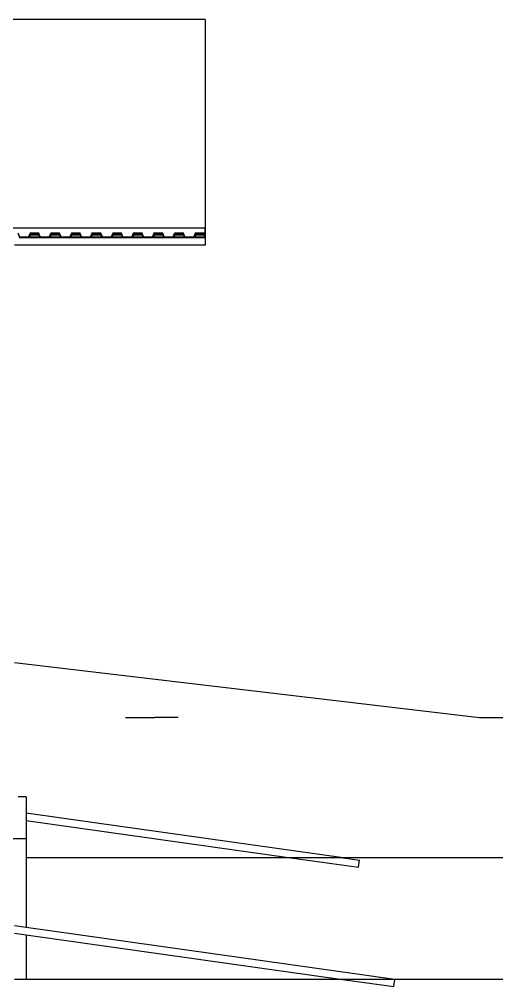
# Model space of a CAD drawing. Extents: x -92 to 92, y -11 to 21.
# Drawn here: x -17 to -10.47, y 7.87 to 21.08 of the extents above; entities that cross this region are included whole.
import ezdxf

# ---------------------------------------------------------------- set-up
doc = ezdxf.new("R2010")
doc.units = 0
doc.layers.get('0').update_dxf_attribs({"linetype": 'CONTINUOUS'})

msp = doc.modelspace()

# ---------------------------------------------------------------- linework, layer by layer
for p, q in [((-14.46, 21.082), (-17.153, 21.082)), ((-14.46, 21.082), (-14.46, 18.212)), ((-17.153, 18.231), (-14.462, 18.231)), ((-16.994, 18.111), (-17.014, 18.161)), ((-17.013, 18.143), (-16.998, 18.105)), ((-16.994, 18.111), (-16.873, 18.111)), ((-16.853, 18.161), (-16.873, 18.111)), ((-16.869, 18.105), (-16.849, 18.155)), ((-16.851, 18.143), (-16.869, 18.098)), ((-16.86, 18.105), (-16.847, 18.137)), ((-16.732, 18.161), (-16.853, 18.161)), ((-16.731, 18.143), (-16.851, 18.143)), ((-16.849, 18.155), (-16.736, 18.155)), ((-16.847, 18.137), (-16.733, 18.137)), ((-16.736, 18.155), (-16.731, 18.143)), ((-16.733, 18.137), (-16.72, 18.105)), ((-16.712, 18.111), (-16.732, 18.161)), ((-16.731, 18.143), (-16.716, 18.105)), ((-16.712, 18.111), (-16.591, 18.111)), ((-16.57, 18.161), (-16.591, 18.111)), ((-16.587, 18.105), (-16.567, 18.155)), ((-16.568, 18.143), (-16.586, 18.098)), ((-16.577, 18.105), (-16.564, 18.137)), ((-16.449, 18.161), (-16.57, 18.161)), ((-16.448, 18.143), (-16.568, 18.143)), ((-16.567, 18.155), (-16.453, 18.155)), ((-16.564, 18.137), (-16.451, 18.137)), ((-16.453, 18.155), (-16.448, 18.143)), ((-16.451, 18.137), (-16.438, 18.105)), ((-16.429, 18.111), (-16.449, 18.161)), ((-16.448, 18.143), (-16.433, 18.105)), ((-16.429, 18.111), (-16.308, 18.111)), ((-16.288, 18.161), (-16.308, 18.111)), ((-16.304, 18.105), (-16.284, 18.155)), ((-16.286, 18.143), (-16.304, 18.098)), ((-16.295, 18.105), (-16.282, 18.137)), ((-16.167, 18.161), (-16.288, 18.161)), ((-16.166, 18.143), (-16.286, 18.143)), ((-16.284, 18.155), (-16.171, 18.155)), ((-16.282, 18.137), (-16.169, 18.137)), ((-16.171, 18.155), (-16.166, 18.143)), ((-16.169, 18.137), (-16.156, 18.105)), ((-16.147, 18.111), (-16.167, 18.161)), ((-16.166, 18.143), (-16.151, 18.105)), ((-16.147, 18.111), (-16.026, 18.111)), ((-16.006, 18.161), (-16.026, 18.111)), ((-16.022, 18.105), (-16.002, 18.155)), ((-16.003, 18.143), (-16.021, 18.098)), ((-16.012, 18.105), (-15.999, 18.137)), ((-15.885, 18.161), (-16.006, 18.161)), ((-15.883, 18.143), (-16.003, 18.143)), ((-16.002, 18.155), (-15.888, 18.155)), ((-15.999, 18.137), (-15.886, 18.137)), ((-15.888, 18.155), (-15.883, 18.143)), ((-15.886, 18.137), (-15.873, 18.105)), ((-15.864, 18.111), (-15.885, 18.161)), ((-15.883, 18.143), (-15.868, 18.105)), ((-15.864, 18.111), (-15.743, 18.111)), ((-15.723, 18.161), (-15.743, 18.111)), ((-15.739, 18.105), (-15.719, 18.155)), ((-15.721, 18.143), (-15.739, 18.098)), ((-15.73, 18.105), (-15.717, 18.137)), ((-15.602, 18.161), (-15.723, 18.161)), ((-15.601, 18.143), (-15.721, 18.143)), ((-15.719, 18.155), (-15.606, 18.155)), ((-15.717, 18.137), (-15.604, 18.137)), ((-15.606, 18.155), (-15.601, 18.143)), ((-15.604, 18.137), (-15.591, 18.105)), ((-15.582, 18.111), (-15.602, 18.161)), ((-15.601, 18.143), (-15.586, 18.105)), ((-15.582, 18.111), (-15.461, 18.111)), ((-15.441, 18.161), (-15.461, 18.111)), ((-15.457, 18.105), (-15.437, 18.155)), ((-15.438, 18.143), (-15.456, 18.098)), ((-15.447, 18.105), (-15.435, 18.137)), ((-15.32, 18.161), (-15.441, 18.161)), ((-15.319, 18.143), (-15.438, 18.143)), ((-15.437, 18.155), (-15.324, 18.155)), ((-15.435, 18.137), (-15.321, 18.137)), ((-15.324, 18.155), (-15.319, 18.143)), ((-15.321, 18.137), (-15.308, 18.105)), ((-15.3, 18.111), (-15.32, 18.161)), ((-15.319, 18.143), (-15.303, 18.105)), ((-15.3, 18.111), (-15.179, 18.111)), ((-15.158, 18.161), (-15.179, 18.111)), ((-15.175, 18.105), (-15.154, 18.155)), ((-15.156, 18.143), (-15.174, 18.098)), ((-15.165, 18.105), (-15.152, 18.137)), ((-15.037, 18.161), (-15.158, 18.161)), ((-15.036, 18.143), (-15.156, 18.143)), ((-15.154, 18.155), (-15.041, 18.155)), ((-15.152, 18.137), (-15.039, 18.137)), ((-15.041, 18.155), (-15.036, 18.143)), ((-15.039, 18.137), (-15.026, 18.105)), ((-15.017, 18.111), (-15.037, 18.161)), ((-15.036, 18.143), (-15.021, 18.105)), ((-15.017, 18.111), (-14.896, 18.111)), ((-14.896, 18.111), (-14.876, 18.161)), ((-14.892, 18.105), (-14.872, 18.155)), ((-14.892, 18.098), (-14.874, 18.143)), ((-14.883, 18.105), (-14.87, 18.137)), ((-14.755, 18.161), (-14.876, 18.161)), ((-14.754, 18.143), (-14.874, 18.143)), ((-14.872, 18.155), (-14.759, 18.155)), ((-14.87, 18.137), (-14.756, 18.137)), ((-14.759, 18.155), (-14.754, 18.143)), ((-14.756, 18.137), (-14.744, 18.105)), ((-14.735, 18.111), (-14.755, 18.161)), ((-14.754, 18.143), (-14.739, 18.105)), ((-14.735, 18.111), (-14.614, 18.111)), ((-14.594, 18.161), (-14.614, 18.111)), ((-14.61, 18.105), (-14.59, 18.155)), ((-14.591, 18.143), (-14.609, 18.098)), ((-14.6, 18.105), (-14.587, 18.137)), ((-14.473, 18.161), (-14.594, 18.161)), ((-14.471, 18.143), (-14.591, 18.143)), ((-14.59, 18.155), (-14.476, 18.155)), ((-14.587, 18.137), (-14.474, 18.137)), ((-14.476, 18.155), (-14.471, 18.143)), ((-14.474, 18.137), (-14.461, 18.105)), ((-14.462, 18.136), (-14.473, 18.161)), ((-14.471, 18.143), (-14.462, 18.121)), ((-14.462, 18.231), (-14.462, 18.212)), ((-14.462, 18.212), (-14.46, 18.212)), ((-14.462, 18.212), (-14.462, 18.136)), ((-14.462, 18.136), (-14.462, 18.124)), ((-14.46, 18.118), (-14.462, 18.124)), ((-14.462, 18.124), (-14.462, 18.121)), ((-14.46, 18.212), (-14.46, 18.118)), ((-14.46, 18.118), (-14.46, 18.103)), ((-14.46, 17.998), (-17.065, 17.998)), ((-16.994, 18.098), (-17, 18.098)), ((-16.998, 18.105), (-16.997, 18.105)), ((-16.994, 18.098), (-16.997, 18.105)), ((-16.997, 18.105), (-16.869, 18.105)), ((-16.869, 18.098), (-16.994, 18.098)), ((-16.862, 18.098), (-16.869, 18.098)), ((-16.862, 18.099), (-16.86, 18.105)), ((-16.718, 18.099), (-16.862, 18.099)), ((-16.862, 18.098), (-16.862, 18.099)), ((-16.718, 18.098), (-16.862, 18.098)), ((-16.72, 18.105), (-16.86, 18.105)), ((-16.72, 18.105), (-16.718, 18.099)), ((-16.718, 18.099), (-16.718, 18.098)), ((-16.711, 18.098), (-16.718, 18.098)), ((-16.716, 18.105), (-16.714, 18.105)), ((-16.711, 18.098), (-16.714, 18.105)), ((-16.714, 18.105), (-16.587, 18.105)), ((-16.586, 18.098), (-16.711, 18.098)), ((-16.58, 18.098), (-16.586, 18.098)), ((-16.58, 18.098), (-16.579, 18.099)), ((-16.435, 18.098), (-16.58, 18.098)), ((-16.579, 18.099), (-16.577, 18.105)), ((-16.436, 18.099), (-16.579, 18.099)), ((-16.438, 18.105), (-16.577, 18.105)), ((-16.438, 18.105), (-16.436, 18.099)), ((-16.436, 18.099), (-16.435, 18.098)), ((-16.429, 18.098), (-16.435, 18.098)), ((-16.433, 18.105), (-16.432, 18.105)), ((-16.429, 18.098), (-16.432, 18.105)), ((-16.432, 18.105), (-16.304, 18.105)), ((-16.304, 18.098), (-16.429, 18.098)), ((-16.298, 18.098), (-16.304, 18.098)), ((-16.298, 18.098), (-16.297, 18.099)), ((-16.153, 18.098), (-16.298, 18.098)), ((-16.297, 18.099), (-16.295, 18.105)), ((-16.153, 18.099), (-16.297, 18.099)), ((-16.156, 18.105), (-16.295, 18.105)), ((-16.156, 18.105), (-16.153, 18.099)), ((-16.153, 18.099), (-16.153, 18.098)), ((-16.147, 18.098), (-16.153, 18.098)), ((-16.151, 18.105), (-16.149, 18.105)), ((-16.147, 18.098), (-16.149, 18.105)), ((-16.149, 18.105), (-16.022, 18.105)), ((-16.021, 18.098), (-16.147, 18.098)), ((-16.015, 18.098), (-16.021, 18.098)), ((-16.015, 18.099), (-16.012, 18.105)), ((-15.871, 18.099), (-16.015, 18.099)), ((-16.015, 18.098), (-16.015, 18.099)), ((-15.87, 18.098), (-16.015, 18.098)), ((-15.873, 18.105), (-16.012, 18.105)), ((-15.873, 18.105), (-15.871, 18.099)), ((-15.871, 18.099), (-15.87, 18.098)), ((-15.864, 18.098), (-15.87, 18.098)), ((-15.868, 18.105), (-15.867, 18.105)), ((-15.864, 18.098), (-15.867, 18.105)), ((-15.867, 18.105), (-15.739, 18.105)), ((-15.739, 18.098), (-15.864, 18.098)), ((-15.733, 18.098), (-15.739, 18.098)), ((-15.733, 18.098), (-15.732, 18.099)), ((-15.588, 18.098), (-15.733, 18.098)), ((-15.732, 18.099), (-15.73, 18.105)), ((-15.588, 18.099), (-15.732, 18.099)), ((-15.591, 18.105), (-15.73, 18.105)), ((-15.591, 18.105), (-15.588, 18.099)), ((-15.588, 18.099), (-15.588, 18.098)), ((-15.582, 18.098), (-15.588, 18.098)), ((-15.586, 18.105), (-15.585, 18.105)), ((-15.582, 18.098), (-15.585, 18.105)), ((-15.585, 18.105), (-15.457, 18.105)), ((-15.456, 18.098), (-15.582, 18.098)), ((-15.45, 18.098), (-15.456, 18.098)), ((-15.45, 18.099), (-15.447, 18.105)), ((-15.306, 18.099), (-15.45, 18.099)), ((-15.45, 18.098), (-15.45, 18.099)), ((-15.306, 18.098), (-15.45, 18.098)), ((-15.308, 18.105), (-15.447, 18.105)), ((-15.308, 18.105), (-15.306, 18.099)), ((-15.306, 18.099), (-15.306, 18.098)), ((-15.299, 18.098), (-15.306, 18.098)), ((-15.303, 18.105), (-15.302, 18.105)), ((-15.299, 18.098), (-15.302, 18.105)), ((-15.302, 18.105), (-15.175, 18.105)), ((-15.174, 18.098), (-15.299, 18.098)), ((-15.168, 18.098), (-15.174, 18.098)), ((-15.168, 18.098), (-15.167, 18.099)), ((-15.023, 18.098), (-15.168, 18.098)), ((-15.167, 18.099), (-15.165, 18.105)), ((-15.024, 18.099), (-15.167, 18.099)), ((-15.026, 18.105), (-15.165, 18.105)), ((-15.026, 18.105), (-15.024, 18.099)), ((-15.024, 18.099), (-15.023, 18.098)), ((-15.017, 18.098), (-15.023, 18.098)), ((-15.021, 18.105), (-15.02, 18.105)), ((-15.017, 18.098), (-15.02, 18.105)), ((-15.02, 18.105), (-14.892, 18.105)), ((-14.892, 18.098), (-15.017, 18.098)), ((-14.885, 18.098), (-14.892, 18.098)), ((-14.885, 18.099), (-14.883, 18.105)), ((-14.741, 18.099), (-14.885, 18.099)), ((-14.885, 18.098), (-14.885, 18.099)), ((-14.741, 18.098), (-14.885, 18.098)), ((-14.744, 18.105), (-14.883, 18.105)), ((-14.744, 18.105), (-14.741, 18.099)), ((-14.741, 18.099), (-14.741, 18.098)), ((-14.735, 18.098), (-14.741, 18.098)), ((-14.739, 18.105), (-14.737, 18.105)), ((-14.735, 18.098), (-14.737, 18.105)), ((-14.737, 18.105), (-14.61, 18.105)), ((-14.609, 18.098), (-14.735, 18.098)), ((-14.603, 18.098), (-14.609, 18.098)), ((-14.603, 18.099), (-14.6, 18.105)), ((-14.46, 18.099), (-14.603, 18.099)), ((-14.603, 18.098), (-14.603, 18.099)), ((-14.46, 18.098), (-14.603, 18.098)), ((-14.461, 18.105), (-14.6, 18.105)), ((-14.461, 18.105), (-14.46, 18.103)), ((-14.46, 18.103), (-14.46, 18.099)), ((-14.46, 18.099), (-14.46, 18.098)), ((-14.46, 18.098), (-14.46, 17.998)), ((-17.065, 12.296), (-10.707, 11.542)), ((-15.547, 11.542), (-15.147, 11.542)), ((-14.827, 11.542), (-15.147, 11.542)), ((-10.707, 11.542), (-10.239, 11.542)), ((-16.905, 10.458), (-17.015, 10.458)), ((-16.905, 10.458), (-16.905, 10.236)), ((-15.971, 10.104), (-16.905, 10.236)), ((-16.905, 10.236), (-16.905, 10.135)), ((-16.905, 10.135), (-16.905, 9.888)), ((-16.905, 10.135), (-13.288, 9.627)), ((-12.57, 9.627), (-15.971, 10.104)), ((-17.525, 9.888), (-16.905, 9.888)), ((-16.905, 9.888), (-16.905, 9.627)), ((-16.905, 9.627), (-16.905, 8.672)), ((-13.288, 9.627), (-16.905, 9.627)), ((-13.288, 9.627), (-12.362, 9.496)), ((-12.57, 9.627), (-13.288, 9.627)), ((-12.57, 9.627), (-12.348, 9.595)), ((-12.195, 9.627), (-12.57, 9.627)), ((-12.362, 9.496), (-12.348, 9.595)), ((-12.002, 9.627), (-12.195, 9.627)), ((-11.675, 9.627), (-12.002, 9.627)), ((-10.137, 9.627), (-11.675, 9.627)), ((-16.905, 8.672), (-17.065, 8.695)), ((-17.065, 8.594), (-16.905, 8.571)), ((-11.865, 7.964), (-16.905, 8.672)), ((-16.905, 8.571), (-16.905, 8.052)), ((-16.905, 8.571), (-12.583, 7.964)), ((-16.905, 7.964), (-17.065, 7.964)), ((-16.905, 8.052), (-16.905, 7.964)), ((-16.126, 7.964), (-16.905, 7.964)), ((-12.583, 7.964), (-16.126, 7.964)), ((-12.583, 7.964), (-11.879, 7.865)), ((-11.865, 7.964), (-12.583, 7.964)), ((-11.879, 7.865), (-11.865, 7.964)), ((-4.763, 7.964), (-11.865, 7.964))]:
    msp.add_line(p, q)

doc.saveas('drawing.dxf')
